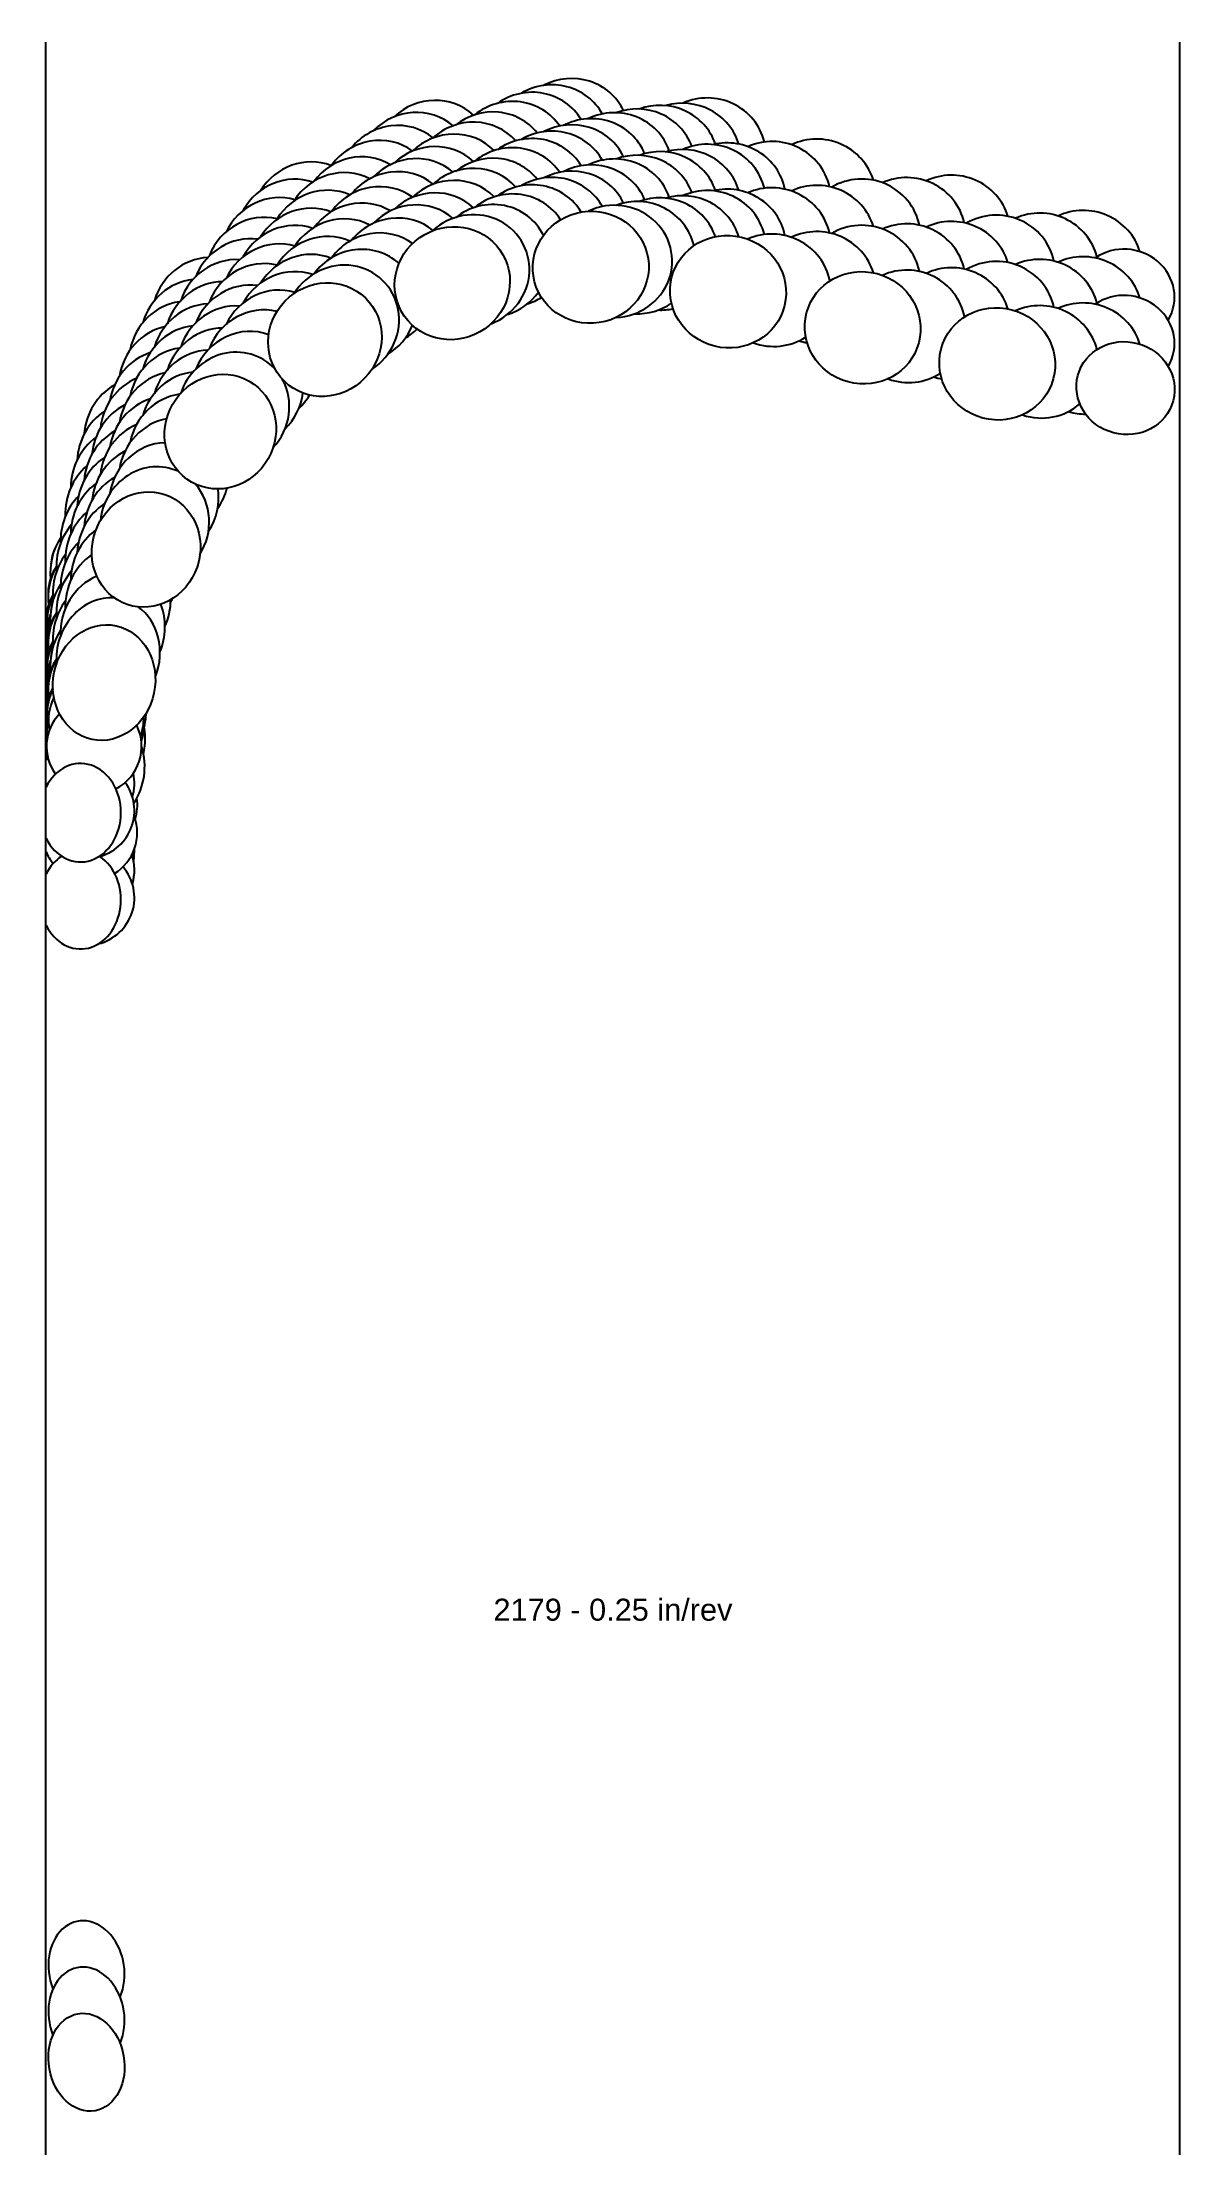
# Model space of a CAD drawing. Header units: inches. Extents: x -6.1 to 0, y -10.3 to 1.1.
import ezdxf
from ezdxf.enums import TextEntityAlignment as Align

# ---------------------------------------------------------------- set-up
doc = ezdxf.new("R2010")
doc.units = ezdxf.units.IN
doc.header["$MEASUREMENT"] = 0
for name, color, linetype, true_color in [('Blade_1', 30, 'Continuous', 0xff7f00), ('Blade_2', 7, 'Continuous', 0xcccc00), ('Blade_3', 7, 'Continuous', 0x00cc00), ('Blade_4', 7, 'Continuous', 0x00cccc), ('Blade_5', 7, 'Continuous', 0x0066cc), ('Blade_6', 190, 'Continuous', 0x7f00ff), ('Blade_7', 7, 'Continuous', 0xcc00cc)]:
    doc.layers.add(name, color=color, linetype=linetype, true_color=true_color)
doc.layers.add('Gage_Line', color=7, linetype='Continuous')
doc.styles.get("Standard").update_dxf_attribs({"font": 'arial.ttf'})

msp = doc.modelspace()

# ---------------------------------------------------------------- linework, layer by layer
at = {"layer": 'Blade_1'}
for centre, major_axis, ratio, start_param, end_param in [((-3.182, 0.419), (0.31, 0.048), 0.964654, 6.513804, 8.198805), ((-3.93, 0.333), (0.274, 0.154), 0.961987, 6.546969, 8.119619), ((-2.44, 0.287), (0.305, -0.075), 0.965911, 6.713908, 8.343462), ((-3.182, 0.169), (0.31, 0.048), 0.964654, 6.513804, 8.198805), ((-4.618, 0.028), (0.219, 0.225), 0.954015, 6.62643, 8.086754), ((-3.93, 0.083), (0.274, 0.154), 0.961987, 6.546969, 8.119619), ((-2.44, 0.037), (0.305, -0.075), 0.965911, 6.713908, 8.343462), ((-1.713, 0.092), (0.303, -0.081), 0.965926, 6.735955, 8.668715), ((-4.618, -0.222), (0.219, 0.225), 0.954015, 6.62643, 8.086754), ((-1.713, -0.158), (0.303, -0.081), 0.965926, 6.735955, 8.668715), ((-0.986, -0.103), (0.303, -0.081), 0.965926, 6.736567, 8.669272), ((-0.293, -0.234), (0.257, -0.069), 0.939693, 6.008418, 8.757338), ((-0.986, -0.353), (0.303, -0.081), 0.965926, 6.736567, 8.669272), ((-5.183, -0.469), (0.155, 0.273), 0.945823, 6.782008, 8.078143), ((-0.293, -0.484), (0.257, -0.069), 0.939693, 6.008418, 8.757338), ((-5.183, -0.719), (0.155, 0.273), 0.945823, 6.782008, 8.078143), ((-5.584, -1.106), (0.102, 0.297), 0.926835, 7.039028, 8.118483), ((-5.584, -1.356), (0.102, 0.297), 0.926835, 7.039028, 8.118483), ((-5.811, -1.825), (0.065, 0.307), 0.877354, 7.372809, 8.195606), ((-5.811, -2.075), (0.065, 0.307), 0.877354, 7.372809, 8.195606), ((-5.865, -2.17), (0, 0.257), 1, 1.319121, 1.665949), ((-5.865, -2.42), (0, 0.257), 1, 1.319121, 1.665949), ((-5.865, -2.67), (0, 0.257), 1, 0.81559, 2.191231), ((-5.865, -2.67), (0, 0.257), 1, 3.612972, 5.173054), ((-5.938, -3.028), (0, 0.266), 0.819152, 2.113539, 7.31124), ((-5.904, -3.017), (0, 0.257), 1, 0.932961, 1.038038), ((-5.904, -3.017), (0, 0.257), 1, 3.38169, 5.347758), ((-5.906, -9.279), (-0.046, 0.262), 0.766045, 3.991316, 8.12258), ((-5.906, -9.529), (-0.046, 0.262), 0.766045, 3.991316, 8.12258)]:
    msp.add_ellipse(centre, major_axis=major_axis, ratio=ratio, start_param=start_param, end_param=end_param, dxfattribs=at)
for centre, major_axis, ratio in [((-3.182, -0.081), (0.31, 0.048), 0.964654), ((-3.93, -0.167), (0.274, 0.154), 0.961987), ((-2.44, -0.213), (0.305, -0.075), 0.965911), ((-1.713, -0.408), (0.303, -0.081), 0.965926), ((-4.618, -0.472), (0.219, 0.225), 0.954015), ((-0.986, -0.603), (0.303, -0.081), 0.965926), ((-0.293, -0.734), (0.257, -0.069), 0.939693), ((-5.183, -0.969), (0.155, 0.273), 0.945823), ((-5.584, -1.606), (0.102, 0.297), 0.926835), ((-5.811, -2.325), (0.065, 0.307), 0.877354), ((-5.906, -9.779), (-0.046, 0.262), 0.766045)]:
    msp.add_ellipse(centre, major_axis=major_axis, ratio=ratio, dxfattribs=at)
at = {"layer": 'Blade_2'}
for centre, major_axis, ratio, start_param, end_param in [((-3.825, 0.398), (0.281, 0.141), 0.962426, 6.540574, 8.146386), ((-3.056, 0.451), (0.313, 0.026), 0.964982, 6.524916, 8.228929), ((-4.525, 0.123), (0.223, 0.221), 0.959135, 6.582843, 8.098571), ((-3.056, 0.201), (0.313, 0.026), 0.964982, 6.524916, 8.228929), ((-3.825, 0.148), (0.281, 0.141), 0.962426, 6.540574, 8.146386), ((-3.056, -0.049), (0.313, 0.026), 0.964982, 4.666942, 8.228929), ((-4.525, -0.127), (0.223, 0.221), 0.959135, 6.582843, 8.098571), ((-3.825, -0.102), (0.281, 0.141), 0.962426, 4.605874, 8.146386), ((-5.112, -0.349), (0.165, 0.267), 0.946262, 6.752098, 8.097299), ((-4.525, -0.377), (0.223, 0.221), 0.959135, 4.507266, 8.098571), ((-5.112, -0.599), (0.165, 0.267), 0.946262, 6.752098, 8.097299), ((-5.112, -0.849), (0.165, 0.267), 0.946262, 6.022835, 8.097299), ((-5.538, -0.97), (0.106, 0.295), 0.932892, 6.983143, 8.115083), ((-5.112, -0.849), (0.165, 0.267), 0.946262, 4.505521, 5.797818), ((-5.538, -1.22), (0.106, 0.295), 0.932892, 6.983143, 8.115083), ((-5.538, -1.47), (0.106, 0.295), 0.932892, 6.206522, 8.115083), ((-5.538, -1.47), (0.106, 0.295), 0.932892, 4.48305, 5.807399), ((-5.789, -1.68), (0.071, 0.306), 0.885164, 7.322976, 8.200377), ((-5.789, -1.93), (0.071, 0.306), 0.885164, 7.322976, 8.200377), ((-5.789, -2.18), (0.071, 0.306), 0.885164, 6.412363, 8.200377), ((-5.789, -2.18), (0.071, 0.306), 0.885164, 4.549654, 5.924191), ((-5.854, -2.024), (0, 0.257), 1, 1.295943, 1.66991), ((-5.904, -2.369), (0, 0.257), 1, 1.026714, 1.038038), ((-5.938, -2.38), (0, 0.266), 0.819152, 7.297674, 7.31124), ((-5.854, -2.274), (0, 0.257), 1, 1.295943, 1.66991), ((-5.904, -2.619), (0, 0.257), 1, 1.026714, 1.038038), ((-5.938, -2.63), (0, 0.266), 0.819152, 7.297674, 7.31124), ((-5.854, -2.524), (0, 0.257), 1, 1.091603, 1.787256), ((-5.854, -2.524), (0, 0.257), 1, 4.350484, 4.758796), ((-5.904, -2.869), (0, 0.257), 1, 0.970783, 1.038038), ((-5.938, -2.88), (0, 0.266), 0.819152, 7.232116, 7.31124), ((-5.904, -2.869), (0, 0.257), 1, 4.421151, 4.925991)]:
    msp.add_ellipse(centre, major_axis=major_axis, ratio=ratio, start_param=start_param, end_param=end_param, dxfattribs=at)
at = {"layer": 'Blade_3'}
for centre, major_axis, ratio, start_param, end_param in [((-3.719, 0.454), (0.287, 0.127), 0.96285, 6.530288, 8.122001), ((-2.931, 0.471), (0.314, -0.01), 0.965268, 6.659315, 8.260562), ((-2.198, 0.295), (0.303, -0.081), 0.965926, 6.750251, 8.559205), ((-4.431, 0.209), (0.232, 0.211), 0.959627, 6.562657, 8.065112), ((-3.719, 0.204), (0.287, 0.127), 0.96285, 6.530288, 8.122001), ((-2.931, 0.221), (0.314, -0.01), 0.965268, 6.659315, 8.260562), ((-2.198, 0.045), (0.303, -0.081), 0.965926, 6.750251, 8.559205), ((-1.47, 0.1), (0.303, -0.081), 0.965926, 6.750174, 8.559563), ((-4.431, -0.041), (0.232, 0.211), 0.959627, 6.562657, 8.065112), ((-3.719, -0.046), (0.287, 0.127), 0.96285, 6.324629, 8.122001), ((-2.931, -0.029), (0.314, -0.01), 0.965268, 6.531533, 8.260562), ((-1.47, -0.15), (0.303, -0.081), 0.965926, 6.750174, 8.559563), ((-0.751, -0.092), (0.303, -0.081), 0.965926, 6.777012, 8.556294), ((-5.037, -0.236), (0.176, 0.26), 0.946713, 6.720029, 8.077685), ((-4.431, -0.291), (0.232, 0.211), 0.959627, 6.371817, 8.065112), ((-2.198, -0.205), (0.303, -0.081), 0.965926, 6.719909, 8.559205), ((-1.47, -0.4), (0.303, -0.081), 0.965926, 6.720206, 8.559563), ((-0.751, -0.342), (0.303, -0.081), 0.965926, 6.777012, 8.556294), ((-5.037, -0.486), (0.176, 0.26), 0.946713, 6.720029, 8.077685), ((-3.719, -0.046), (0.287, 0.127), 0.96285, 4.593348, 5.264194), ((-2.931, -0.029), (0.314, -0.01), 0.965268, 4.704712, 5.372039), ((-0.751, -0.592), (0.303, -0.081), 0.965926, 6.777012, 8.556294), ((-5.037, -0.736), (0.176, 0.26), 0.946713, 6.508639, 8.077685), ((-4.431, -0.291), (0.232, 0.211), 0.959627, 4.509745, 5.181955), ((-5.488, -0.84), (0.116, 0.292), 0.933223, 6.934977, 8.090517), ((-2.198, -0.205), (0.303, -0.081), 0.965926, 4.62109, 5.565515), ((-1.47, -0.4), (0.303, -0.081), 0.965926, 4.621942, 5.565581), ((-5.488, -1.09), (0.116, 0.292), 0.933223, 6.934977, 8.090517), ((-5.037, -0.736), (0.176, 0.26), 0.946713, 4.500327, 5.201659), ((-0.751, -0.592), (0.303, -0.081), 0.965926, 4.645166, 5.708649), ((-5.488, -1.34), (0.116, 0.292), 0.933223, 6.665321, 8.090517), ((-5.764, -1.541), (0.077, 0.304), 0.892731, 7.270715, 8.178883), ((-5.488, -1.34), (0.116, 0.292), 0.933223, 4.499349, 5.266223), ((-5.764, -1.791), (0.077, 0.304), 0.892731, 7.270715, 8.178883), ((-5.764, -2.041), (0.077, 0.304), 0.892731, 6.871234, 8.178883), ((-5.764, -2.041), (0.077, 0.304), 0.892731, 4.543349, 5.395037), ((-5.875, -2.278), (0, 0.257), 1, 1.292065, 1.339945), ((-5.875, -2.528), (0, 0.257), 1, 1.292065, 1.339945), ((-5.86, -2.538), (0.029, 0.313), 0.852437, 4.457526, 4.68795), ((-5.875, -2.778), (0, 0.257), 1, 1.263764, 1.339945), ((-5.86, -2.788), (0.029, 0.313), 0.852437, 7.688622, 7.760203), ((-5.86, -2.788), (0.029, 0.313), 0.852437, 4.149153, 5.166079), ((-5.889, -3.137), (0, 0.257), 1, 3.693595, 5.068686), ((-5.889, -3.137), (0, 0.257), 1, 1.979994, 2.270444), ((-5.938, -3.498), (0, 0.266), 0.819152, 0.48724, 1.028055), ((-5.938, -3.498), (0, 0.266), 0.819152, 2.113539, 5.783517), ((-5.904, -3.237), (0, 0.257), 1, 4.514561, 4.769187), ((-5.904, -3.487), (0, 0.257), 1, 3.38169, 5.422715)]:
    msp.add_ellipse(centre, major_axis=major_axis, ratio=ratio, start_param=start_param, end_param=end_param, dxfattribs=at)
at = {"layer": 'Blade_4'}
for centre, major_axis, ratio, start_param, end_param in [((-3.612, 0.511), (0.293, 0.113), 0.963253, 6.497228, 8.178193), ((-2.806, 0.491), (0.312, -0.033), 0.965509, 6.703941, 8.331209), ((-4.334, 0.298), (0.241, 0.201), 0.960113, 6.517153, 8.111995), ((-3.612, 0.261), (0.293, 0.113), 0.963253, 6.497228, 8.178193), ((-2.806, 0.241), (0.312, -0.033), 0.965509, 6.703941, 8.331209), ((-4.334, 0.048), (0.241, 0.201), 0.960113, 6.517153, 8.111995), ((-3.612, 0.011), (0.293, 0.113), 0.963253, 6.475219, 8.178193), ((-2.806, -0.009), (0.312, -0.033), 0.965509, 6.703941, 8.331209), ((-4.96, -0.121), (0.18, 0.258), 0.952083, 6.63866, 8.10218), ((-4.334, -0.202), (0.241, 0.201), 0.960113, 6.517153, 8.111995), ((-4.96, -0.371), (0.18, 0.258), 0.952083, 6.63866, 8.10218), ((-4.96, -0.621), (0.18, 0.258), 0.952083, 6.63866, 8.10218), ((-3.612, 0.011), (0.293, 0.113), 0.963253, 4.644274, 4.909981), ((-2.806, -0.009), (0.312, -0.033), 0.965509, 4.778336, 5.035135), ((-5.434, -0.706), (0.12, 0.29), 0.939039, 6.858276, 8.113972), ((-4.334, -0.202), (0.241, 0.201), 0.960113, 4.547506, 4.805549), ((-5.434, -0.956), (0.12, 0.29), 0.939039, 6.858276, 8.113972), ((-4.96, -0.621), (0.18, 0.258), 0.952083, 4.489805, 4.790724), ((-5.434, -1.206), (0.12, 0.29), 0.939039, 6.830445, 8.113972), ((-5.736, -1.396), (0.082, 0.303), 0.900052, 7.205524, 8.183269), ((-5.434, -1.206), (0.12, 0.29), 0.939039, 4.482095, 4.861521), ((-5.736, -1.646), (0.082, 0.303), 0.900052, 7.205524, 8.183269), ((-5.736, -1.896), (0.082, 0.303), 0.900052, 7.098167, 8.183269), ((-5.736, -1.896), (0.082, 0.303), 0.900052, 4.533512, 5.015253), ((-5.873, -2.129), (0, 0.257), 1, 1.18528, 1.380945), ((-5.858, -2.14), (0.038, 0.312), 0.852453, 7.649046, 7.908716), ((-5.858, -2.14), (0.038, 0.312), 0.852453, 8.083603, 8.17174), ((-5.873, -2.379), (0, 0.257), 1, 1.18528, 1.380945), ((-5.858, -2.39), (0.038, 0.312), 0.852453, 7.649046, 7.908716), ((-5.858, -2.39), (0.038, 0.312), 0.852453, 8.083603, 8.17174), ((-5.873, -2.629), (0, 0.257), 1, 1.18528, 1.380945), ((-5.858, -2.64), (0.038, 0.312), 0.852453, 7.649046, 7.908716), ((-5.858, -2.64), (0.038, 0.312), 0.852453, 4.591967, 5.113105), ((-5.858, -2.64), (0.038, 0.312), 0.852453, 8.083603, 8.17174), ((-5.888, -2.988), (0, 0.257), 1, 4.41173, 4.861864), ((-5.904, -3.338), (0, 0.257), 1, 4.418329, 5.045225)]:
    msp.add_ellipse(centre, major_axis=major_axis, ratio=ratio, start_param=start_param, end_param=end_param, dxfattribs=at)
at = {"layer": 'Blade_5'}
for centre, major_axis, ratio, start_param, end_param in [((-3.505, 0.561), (0.298, 0.098), 0.963639, 6.494587, 8.165438), ((-2.683, 0.502), (0.31, -0.05), 0.965699, 6.723289, 8.312303), ((-4.236, 0.379), (0.25, 0.19), 0.960596, 6.510986, 8.100481), ((-3.505, 0.311), (0.298, 0.098), 0.963639, 6.494587, 8.165438), ((-1.955, 0.308), (0.303, -0.081), 0.965926, 6.824728, 8.577234), ((-2.683, 0.252), (0.31, -0.05), 0.965699, 6.723289, 8.312303), ((-4.236, 0.129), (0.25, 0.19), 0.960596, 6.510986, 8.100481), ((-3.505, 0.061), (0.298, 0.098), 0.963639, 6.494587, 8.165438), ((-1.955, 0.058), (0.303, -0.081), 0.965926, 6.824728, 8.577234), ((-1.228, 0.113), (0.303, -0.081), 0.965926, 6.825163, 8.577083), ((-4.878, -0.013), (0.19, 0.25), 0.952558, 6.627996, 8.077499), ((-2.683, 0.002), (0.31, -0.05), 0.965699, 6.723289, 8.312303), ((-0.515, -0.074), (0.303, -0.081), 0.953717, 6.817141, 8.579595), ((-4.236, -0.121), (0.25, 0.19), 0.960596, 6.510986, 8.100481), ((-1.955, -0.192), (0.303, -0.081), 0.965926, 6.824728, 8.577234), ((-1.228, -0.137), (0.303, -0.081), 0.965926, 6.825163, 8.577083), ((-4.878, -0.263), (0.19, 0.25), 0.952558, 6.627996, 8.077499), ((-1.228, -0.387), (0.303, -0.081), 0.965926, 6.825163, 8.577083), ((-0.515, -0.324), (0.303, -0.081), 0.953717, 6.817141, 8.579595), ((-4.878, -0.513), (0.19, 0.25), 0.952558, 6.627996, 8.077499), ((-5.378, -0.576), (0.131, 0.286), 0.939407, 6.822774, 8.096502), ((-0.515, -0.574), (0.303, -0.081), 0.953717, 6.817141, 8.579595), ((-5.378, -0.826), (0.131, 0.286), 0.939407, 6.822774, 8.096502), ((-1.955, -0.192), (0.303, -0.081), 0.965926, 4.6387, 4.779559), ((-1.228, -0.387), (0.303, -0.081), 0.965926, 4.638896, 4.78001), ((-5.378, -1.076), (0.131, 0.286), 0.939407, 6.822774, 8.096502), ((-0.515, -0.574), (0.303, -0.081), 0.953717, 4.689483, 4.985802), ((-5.703, -1.256), (0.088, 0.302), 0.907127, 7.152666, 8.163037), ((-5.703, -1.506), (0.088, 0.302), 0.907127, 7.152666, 8.163037), ((-5.703, -1.756), (0.088, 0.302), 0.907127, 7.152666, 8.163037), ((-5.867, -1.984), (0, 0.257), 1, 1.035817, 1.737937), ((-5.852, -1.995), (0.047, 0.31), 0.852491, 7.530315, 8.167348), ((-5.703, -1.756), (0.088, 0.302), 0.907127, 4.524167, 4.59002), ((-5.867, -2.234), (0, 0.257), 1, 1.035817, 1.737937), ((-5.852, -2.245), (0.047, 0.31), 0.852491, 7.530315, 8.167348), ((-5.867, -2.484), (0, 0.257), 1, 1.035817, 1.737937), ((-5.852, -2.495), (0.047, 0.31), 0.852491, 7.530315, 8.167348), ((-5.852, -2.495), (0.047, 0.31), 0.852491, 4.596949, 4.858579), ((-5.904, -3.192), (0, 0.257), 1, 4.423768, 4.569091)]:
    msp.add_ellipse(centre, major_axis=major_axis, ratio=ratio, start_param=start_param, end_param=end_param, dxfattribs=at)
at = {"layer": 'Blade_6'}
for centre, major_axis, ratio, start_param, end_param in [((-3.397, 0.601), (0.303, 0.083), 0.964002, 6.505901, 8.125837), ((-4.135, 0.45), (0.259, 0.178), 0.961069, 6.525533, 8.065568), ((-3.397, 0.351), (0.303, 0.083), 0.964002, 6.505901, 8.125837), ((-4.135, 0.2), (0.259, 0.178), 0.961069, 6.525533, 8.065568), ((-4.794, 0.087), (0.2, 0.242), 0.95304, 6.627002, 8.04879), ((-3.397, 0.101), (0.303, 0.083), 0.964002, 6.505901, 8.125837), ((-4.135, -0.05), (0.259, 0.178), 0.961069, 6.525533, 8.065568), ((-4.794, -0.163), (0.2, 0.242), 0.95304, 6.627002, 8.04879), ((-4.794, -0.413), (0.2, 0.242), 0.95304, 6.627002, 8.04879), ((-5.315, -0.456), (0.141, 0.281), 0.939808, 6.829842, 8.051857), ((-5.315, -0.706), (0.141, 0.281), 0.939808, 6.829842, 8.051857), ((-5.315, -0.956), (0.141, 0.281), 0.939808, 6.829842, 8.051857), ((-5.667, -1.122), (0.093, 0.3), 0.91395, 7.119806, 8.131797), ((-5.667, -1.372), (0.093, 0.3), 0.91395, 7.119806, 8.131797), ((-5.667, -1.622), (0.093, 0.3), 0.91395, 7.119806, 8.131797), ((-5.842, -1.855), (0.053, 0.309), 0.861018, 7.472645, 8.166682), ((-5.857, -1.845), (0, 0.257), 1, 1.017439, 1.630466), ((-5.842, -2.105), (0.053, 0.309), 0.861018, 7.472645, 8.166682), ((-5.857, -2.095), (0, 0.257), 1, 1.017439, 1.630466), ((-5.842, -2.355), (0.053, 0.309), 0.861018, 7.472645, 8.166682), ((-5.857, -2.345), (0, 0.257), 1, 1.017439, 1.630466)]:
    msp.add_ellipse(centre, major_axis=major_axis, ratio=ratio, start_param=start_param, end_param=end_param, dxfattribs=at)
at = {"layer": 'Blade_7'}
for centre, major_axis, ratio, start_param, end_param in [((-3.29, 0.635), (0.307, 0.068), 0.964341, 6.504211, 8.122313), ((-4.033, 0.516), (0.266, 0.166), 0.961535, 6.535762, 8.062139), ((-2.55, 0.53), (0.312, -0.038), 0.965834, 6.630324, 8.4103), ((-3.29, 0.385), (0.307, 0.068), 0.964341, 6.504211, 8.122313), ((-4.033, 0.266), (0.266, 0.166), 0.961535, 6.535762, 8.062139), ((-2.55, 0.28), (0.312, -0.038), 0.965834, 6.630324, 8.4103), ((-4.707, 0.181), (0.209, 0.234), 0.953525, 6.626105, 8.043779), ((-4.033, 0.016), (0.266, 0.166), 0.961535, 6.535762, 8.062139), ((-3.29, 0.135), (0.307, 0.068), 0.964341, 6.504211, 8.122313), ((-2.55, 0.03), (0.312, -0.038), 0.965834, 6.630324, 8.4103), ((-4.707, -0.069), (0.209, 0.234), 0.953525, 6.626105, 8.043779), ((-4.707, -0.319), (0.209, 0.234), 0.953525, 6.626105, 8.043779), ((-5.251, -0.339), (0.145, 0.279), 0.9454, 6.78654, 8.06093), ((-5.251, -0.589), (0.145, 0.279), 0.9454, 6.78654, 8.06093), ((-5.251, -0.839), (0.145, 0.279), 0.9454, 6.78654, 8.06093), ((-5.628, -0.991), (0.097, 0.299), 0.92052, 7.072934, 8.112502), ((-5.628, -1.241), (0.097, 0.299), 0.92052, 7.072934, 8.112502), ((-5.628, -1.491), (0.097, 0.299), 0.92052, 7.072934, 8.112502), ((-5.828, -1.718), (0.059, 0.308), 0.869305, 7.421314, 8.172551), ((-5.843, -1.707), (0, 0.257), 1, 1.129498, 1.479357), ((-5.828, -1.968), (0.059, 0.308), 0.869305, 7.421314, 8.172551), ((-5.843, -1.957), (0, 0.257), 1, 1.129498, 1.479357), ((-5.873, -2.064), (0, 0.257), 1, 1.329634, 1.367016), ((-5.828, -2.218), (0.059, 0.308), 0.869305, 7.421314, 8.172551), ((-5.843, -2.207), (0, 0.257), 1, 1.129498, 1.479357), ((-5.873, -2.314), (0, 0.257), 1, 1.329634, 1.367016), ((-5.873, -2.564), (0, 0.257), 1, 1.329634, 1.367016)]:
    msp.add_ellipse(centre, major_axis=major_axis, ratio=ratio, start_param=start_param, end_param=end_param, dxfattribs=at)
at = {"layer": 'Gage_Line'}
for p, q in [((-6.125, -10.279), (-6.125, 1.135)), ((0, -10.279), (0, 1.135))]:
    msp.add_line(p, q, dxfattribs=at)

# ---------------------------------------------------------------- texts
msp.add_text('2179 - 0.25 in/rev', height=0.11875).set_placement((-3.062, -7.334), align=Align.MIDDLE_CENTER)

doc.saveas('drawing.dxf')
